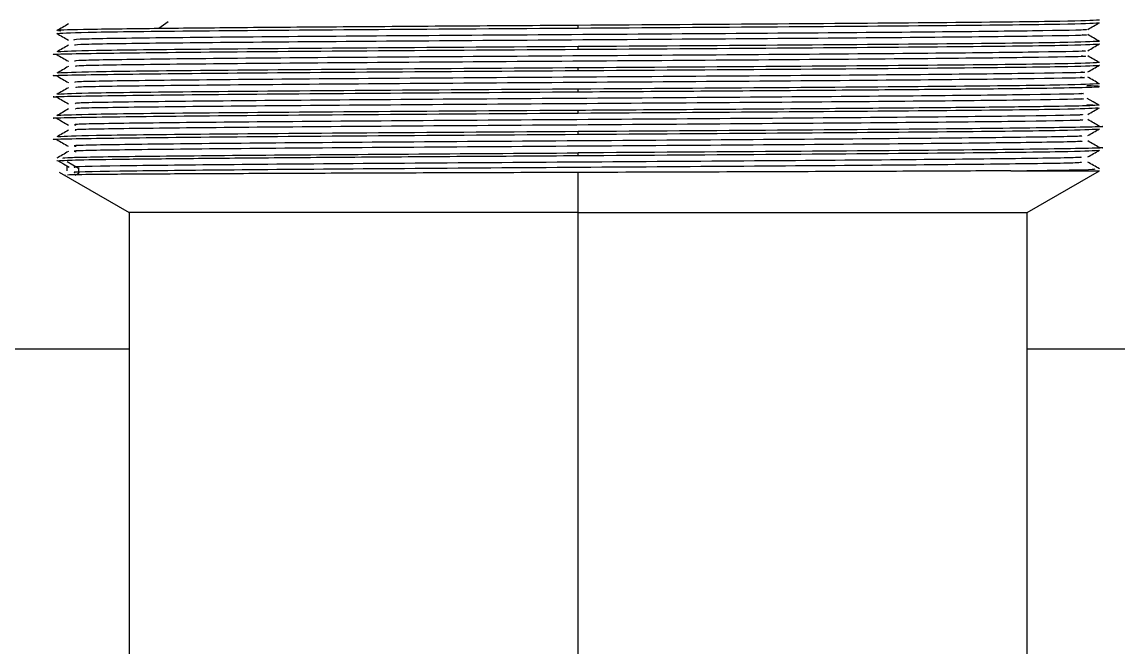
# Model space of a CAD drawing. Header units: millimetres. Extents: x 101 to 291, y 114 to 180.
# Drawn here: x 121.51 to 128.16, y 172.39 to 176.19 of the extents above; entities that cross this region are included whole.
import ezdxf

# ---------------------------------------------------------------- set-up
doc = ezdxf.new("R2010")
doc.units = ezdxf.units.MM

msp = doc.modelspace()

# ---------------------------------------------------------------- linework, layer by layer
at = {"color": 7, "linetype": 'Continuous', "lineweight": 25}
for p, q in [((122.3952, 176.1871), (122.3391, 176.1468)), ((124.8836, 176.1499), (124.8836, 176.166)), ((124.8836, 176.0209), (124.8836, 176.037)), ((124.8836, 175.8919), (124.8836, 175.908)), ((124.8836, 175.7629), (124.8836, 175.779)), ((124.8836, 175.6339), (124.8836, 175.65)), ((127.9718, 175.6867), (128.0454, 175.6822)), ((124.8836, 175.5049), (124.8836, 175.521)), ((124.8836, 175.3759), (124.8836, 175.392)), ((121.7561, 175.3415), (121.7208, 175.3441)), ((121.7824, 175.3395), (121.8508, 175.2992)), ((121.7824, 175.2831), (121.7824, 175.3119)), ((121.8508, 175.2992), (121.8508, 175.267)), ((121.735, 175.2745), (122.1586, 175.0299)), ((121.7658, 175.2572), (121.7723, 175.2569)), ((121.8508, 175.267), (121.8303, 175.2549)), ((124.8836, 175.0299), (124.8836, 175.2731)), ((127.5096, 175.2831), (128.0472, 175.2831)), ((127.6086, 175.0299), (128.0472, 175.2831)), ((122.1586, 175.0299), (122.1586, 172.1942)), ((124.8836, 175.0299), (122.1586, 175.0299)), ((124.8836, 175.0299), (127.6086, 175.0299)), ((124.8836, 172.1999), (124.8836, 175.0299)), ((127.6086, 172.1942), (127.6086, 175.0299)), ((122.1586, 174.1999), (111.6086, 174.1999)), ((138.1586, 174.1999), (127.6086, 174.1999))]:
    msp.add_line(p, q, dxfattribs=at)
at = {"color": 7, "linetype": 'Continuous', "lineweight": 25, "flags": 128}
for points in [[(128.0442, 175.6809), (128.0088, 175.7013), (127.9734, 175.7218)], [(121.7248, 175.3452), (121.7599, 175.3249), (121.7951, 175.3045)]]:
    msp.add_lwpolyline(points, dxfattribs=at)
at = {"color": 7, "linetype": 'Continuous', "lineweight": 25}
for points, knots in [([(121.7905, 176.1745), (121.7787, 176.1677), (121.755, 176.1541), (121.7314, 176.1404), (121.7196, 176.1336)], [0, 0, 0, 0, 0.5, 1, 1, 1, 1]), ([(128.0471, 176.1982), (127.9996, 176.1956), (127.9045, 176.1902), (127.1729, 176.1821), (126.1273, 176.1741), (125.2982, 176.1687), (124.8836, 176.166)], [0, 0, 0, 0, 0.24995, 0.499966, 0.749983, 1, 1, 1, 1]), ([(124.8836, 176.1499), (125.2982, 176.1526), (126.1273, 176.1579), (127.173, 176.166), (127.9045, 176.1741), (127.9996, 176.1794), (128.0471, 176.1821)], [0, 0, 0, 0, 0.250011, 0.500023, 0.750034, 1, 1, 1, 1]), ([(127.9767, 176.1414), (127.9885, 176.1482), (128.0121, 176.1618), (128.0358, 176.1755), (128.0476, 176.1823)], [0, 0, 0, 0, 0.4999997, 1, 1, 1, 1]), ([(121.7196, 176.1178), (121.7314, 176.111), (121.755, 176.0974), (121.7787, 176.0837), (121.7905, 176.0769)], [0, 0, 0, 0, 0.5, 1, 1, 1, 1]), ([(121.7201, 176.1176), (121.7677, 176.1203), (121.8628, 176.1257), (122.5943, 176.1337), (123.64, 176.1418), (124.4691, 176.1472), (124.8836, 176.1499)], [0, 0, 0, 0, 0.24995, 0.499966, 0.749983, 1, 1, 1, 1]), ([(122.3391, 176.1468), (122.1882, 176.1449), (121.8866, 176.1411), (121.7079, 176.1368), (121.7384, 176.1343), (121.7455, 176.1338)], [0, 0, 0, 0, 0.433754, 0.867507, 1, 1, 1, 1]), ([(127.9497, 176.1416), (127.9576, 176.1411), (128.0103, 176.1383), (127.7404, 176.1331), (127.1475, 176.1259), (126.2462, 176.1187), (125.1884, 176.1115), (124.092, 176.1044), (123.0893, 176.0972), (122.3155, 176.09), (121.8457, 176.0833), (121.8286, 176.079), (121.8211, 176.0771)], [0, 0, 0, 0, 0.019677, 0.131152, 0.242626, 0.3541, 0.465573, 0.577046, 0.688518, 0.79999, 0.911461, 1, 1, 1, 1]), ([(127.9425, 176.1098), (127.954, 176.1092), (128.0127, 176.1062), (127.7428, 176.1008), (127.1469, 176.0936), (126.2464, 176.0864), (125.1883, 176.0793), (124.0921, 176.0721), (123.089, 176.0649), (122.3164, 176.0577), (121.8535, 176.0512), (121.8352, 176.047), (121.8275, 176.0453)], [0, 0, 0, 0, 0.027058, 0.138532, 0.250006, 0.361479, 0.472951, 0.584423, 0.695894, 0.807365, 0.918836, 1, 1, 1, 1]), ([(128.0475, 176.0691), (128.0357, 176.0759), (128.0121, 176.0895), (127.9884, 176.1032), (127.9766, 176.11)], [0, 0, 0, 0, 0.5, 1, 1, 1, 1]), ([(121.7905, 176.0455), (121.7787, 176.0387), (121.7551, 176.0251), (121.7314, 176.0114), (121.7196, 176.0046)], [0, 0, 0, 0, 0.5, 1, 1, 1, 1]), ([(124.8836, 176.037), (124.469, 176.0343), (123.6399, 176.0289), (122.5947, 176.0209), (121.8689, 176.0129), (121.7743, 176.0076), (121.7278, 176.005)], [0, 0, 0, 0, 0.252026, 0.504052, 0.756077, 1, 1, 1, 1]), ([(128.0471, 176.0692), (127.9996, 176.0666), (127.9045, 176.0612), (127.1729, 176.0531), (126.1273, 176.0451), (125.2982, 176.0397), (124.8836, 176.037)], [0, 0, 0, 0, 0.24995, 0.499966, 0.749983, 1, 1, 1, 1]), ([(124.8836, 176.0209), (125.2982, 176.0236), (126.1273, 176.0289), (127.173, 176.037), (127.9045, 176.0451), (127.9996, 176.0504), (128.0471, 176.0531)], [0, 0, 0, 0, 0.250011, 0.500023, 0.750034, 1, 1, 1, 1]), ([(127.9768, 176.0124), (127.9886, 176.0192), (128.0123, 176.0329), (128.0359, 176.0465), (128.0477, 176.0533)], [0, 0, 0, 0, 0.5, 1, 1, 1, 1]), ([(121.7266, 175.9884), (121.7244, 175.9885), (121.6399, 175.9912), (121.9202, 175.9967), (122.5789, 176.0047), (123.6438, 176.0128), (124.4703, 176.0182), (124.8836, 176.0209)], [0, 0, 0, 0, 0.006772, 0.255079, 0.503386, 0.751693, 1, 1, 1, 1]), ([(121.7197, 175.9888), (121.7315, 175.982), (121.7551, 175.9684), (121.7787, 175.9547), (121.7906, 175.9479)], [0, 0, 0, 0, 0.5, 1, 1, 1, 1]), ([(127.9433, 176.0126), (127.9527, 176.012), (128.0022, 176.0091), (127.717, 176.0037), (127.1041, 175.9965), (126.1913, 175.9893), (125.1278, 175.9821), (124.0333, 175.975), (123.0393, 175.9678), (122.2815, 175.9606), (121.8349, 175.954), (121.829, 175.9498), (121.8265, 175.9481)], [0, 0, 0, 0, 0.026122, 0.137553, 0.248984, 0.360415, 0.471847, 0.583278, 0.694709, 0.806139, 0.917568, 1, 1, 1, 1]), ([(127.9375, 175.9808), (127.9502, 175.9801), (128.0052, 175.9769), (127.7191, 175.9714), (127.1036, 175.9642), (126.1915, 175.9571), (125.1277, 175.9499), (124.0334, 175.9427), (123.039, 175.9355), (122.2825, 175.9283), (121.8422, 175.9219), (121.8346, 175.9179), (121.8316, 175.9163)], [0, 0, 0, 0, 0.033477, 0.144905, 0.256334, 0.367763, 0.479193, 0.590622, 0.70205, 0.813478, 0.924905, 1, 1, 1, 1]), ([(128.0476, 175.9401), (128.0358, 175.9469), (128.0121, 175.9606), (127.9885, 175.9742), (127.9767, 175.981)], [0, 0, 0, 0, 0.5, 1, 1, 1, 1]), ([(121.7262, 175.8594), (121.7241, 175.8595), (121.6399, 175.8622), (121.9203, 175.8677), (122.5789, 175.8757), (123.6438, 175.8838), (124.4704, 175.8892), (124.8836, 175.8919)], [0, 0, 0, 0, 0.006355, 0.254767, 0.503178, 0.751589, 1, 1, 1, 1]), ([(121.7906, 175.9165), (121.7788, 175.9097), (121.7552, 175.896), (121.7315, 175.8824), (121.7197, 175.8756)], [0, 0, 0, 0, 0.5, 1, 1, 1, 1]), ([(124.8836, 175.908), (124.469, 175.9053), (123.6399, 175.8999), (122.5947, 175.8919), (121.8686, 175.8839), (121.774, 175.8786), (121.7275, 175.876)], [0, 0, 0, 0, 0.251947, 0.503894, 0.755842, 1, 1, 1, 1]), ([(128.0471, 175.9402), (127.9996, 175.9376), (127.9045, 175.9322), (127.1729, 175.9241), (126.1273, 175.9161), (125.2982, 175.9107), (124.8836, 175.908)], [0, 0, 0, 0, 0.24995, 0.499966, 0.749983, 1, 1, 1, 1]), ([(124.8836, 175.8919), (125.2982, 175.8946), (126.1273, 175.8999), (127.173, 175.908), (127.9045, 175.9161), (127.9996, 175.9214), (128.0471, 175.9241)], [0, 0, 0, 0, 0.250011, 0.500023, 0.750034, 1, 1, 1, 1]), ([(127.9768, 175.8834), (127.9886, 175.8902), (128.0123, 175.9039), (128.0359, 175.9175), (128.0477, 175.9243)], [0, 0, 0, 0, 0.5, 1, 1, 1, 1]), ([(121.7196, 175.8598), (121.7314, 175.853), (121.755, 175.8394), (121.7786, 175.8257), (121.7905, 175.8189)], [0, 0, 0, 0, 0.5, 1, 1, 1, 1]), ([(127.9382, 175.8836), (127.9483, 175.8829), (127.9935, 175.8798), (127.692, 175.8743), (127.0598, 175.8671), (126.1358, 175.8599), (125.0671, 175.8528), (123.975, 175.8456), (122.99, 175.8384), (122.2487, 175.8312), (121.8249, 175.8248), (121.8293, 175.8207), (121.831, 175.8191)], [0, 0, 0, 0, 0.032269, 0.143726, 0.255182, 0.36664, 0.478098, 0.589556, 0.701016, 0.812476, 0.923936, 1, 1, 1, 1]), ([(127.9338, 175.8518), (127.9469, 175.8509), (127.9972, 175.8477), (127.6939, 175.842), (127.0593, 175.8348), (126.136, 175.8277), (125.067, 175.8205), (123.9751, 175.8133), (122.9897, 175.8061), (122.2498, 175.7989), (121.8317, 175.7926), (121.8339, 175.7888), (121.8347, 175.7873)], [0, 0, 0, 0, 0.0395777, 0.1510318, 0.2624862, 0.3739412, 0.4853968, 0.596853, 0.70831, 0.8197677, 0.931226, 1, 1, 1, 1]), ([(128.0477, 175.8111), (128.0358, 175.8179), (128.0122, 175.8316), (127.9886, 175.8452), (127.9767, 175.852)], [0, 0, 0, 0, 0.5000003, 1, 1, 1, 1]), ([(121.7267, 175.7304), (121.7244, 175.7305), (121.6399, 175.7332), (121.9202, 175.7387), (122.579, 175.7467), (123.6438, 175.7548), (124.4703, 175.7602), (124.8836, 175.7629)], [0, 0, 0, 0, 0.006836, 0.255127, 0.503418, 0.751709, 1, 1, 1, 1]), ([(121.7906, 175.7875), (121.7788, 175.7807), (121.7551, 175.7671), (121.7315, 175.7534), (121.7197, 175.7466)], [0, 0, 0, 0, 0.5, 1, 1, 1, 1]), ([(124.8836, 175.779), (124.469, 175.7763), (123.6399, 175.7709), (122.5947, 175.7629), (121.8689, 175.7549), (121.7743, 175.7496), (121.7278, 175.747)], [0, 0, 0, 0, 0.252028, 0.504056, 0.756084, 1, 1, 1, 1]), ([(128.0471, 175.8112), (127.9996, 175.8086), (127.9045, 175.8032), (127.1729, 175.7951), (126.1273, 175.7871), (125.2982, 175.7817), (124.8836, 175.779)], [0, 0, 0, 0, 0.24995, 0.499966, 0.749983, 1, 1, 1, 1]), ([(121.7197, 175.7308), (121.7314, 175.724), (121.7549, 175.7105), (121.7784, 175.6969), (121.7901, 175.6901)], [0, 0, 0, 0, 0.5, 1, 1, 1, 1]), ([(127.9403, 175.7537), (127.946, 175.7532), (127.9773, 175.7502), (127.6621, 175.7449), (127.0159, 175.7377), (126.0796, 175.7305), (125.0063, 175.7234), (123.9169, 175.7162), (122.9414, 175.709), (122.2168, 175.7018), (121.8148, 175.6955), (121.8288, 175.6916), (121.8342, 175.6901)], [0, 0, 0, 0, 0.024759, 0.137776, 0.250793, 0.363812, 0.476831, 0.58985, 0.702869, 0.815887, 0.928906, 1, 1, 1, 1]), ([(127.9396, 175.7215), (127.9458, 175.721), (127.9783, 175.718), (127.6627, 175.7126), (127.0158, 175.7055), (126.0797, 175.6983), (125.0063, 175.6911), (123.917, 175.6839), (122.941, 175.6767), (122.2179, 175.6695), (121.821, 175.6634), (121.8324, 175.6596), (121.8365, 175.6583)], [0, 0, 0, 0, 0.026726, 0.140369, 0.254014, 0.367659, 0.481304, 0.59495, 0.708596, 0.822241, 0.935886, 1, 1, 1, 1]), ([(121.7264, 175.6014), (121.7242, 175.6015), (121.6399, 175.6042), (121.9203, 175.6097), (122.5789, 175.6177), (123.6438, 175.6258), (124.4704, 175.6312), (124.8836, 175.6339)], [0, 0, 0, 0, 0.006565, 0.254924, 0.503283, 0.751641, 1, 1, 1, 1]), ([(121.7906, 175.6585), (121.7788, 175.6517), (121.7552, 175.6381), (121.7315, 175.6244), (121.7197, 175.6176)], [0, 0, 0, 0, 0.4999997, 1, 1, 1, 1]), ([(124.8836, 175.65), (124.469, 175.6473), (123.6399, 175.6419), (122.5947, 175.6339), (121.8684, 175.6259), (121.7738, 175.6206), (121.7272, 175.618)], [0, 0, 0, 0, 0.251876, 0.503752, 0.755628, 1, 1, 1, 1]), ([(128.0312, 175.6813), (128.017, 175.68), (127.9853, 175.6773), (127.7499, 175.673), (127.3728, 175.6684), (126.867, 175.6638), (126.2637, 175.6592), (125.5912, 175.6546), (125.1195, 175.6515), (124.8836, 175.65)], [0, 0, 0, 0, 0.1183888, 0.265324, 0.4122592, 0.5591944, 0.7061296, 0.8530648, 1, 1, 1, 1]), ([(124.8836, 175.6339), (125.2982, 175.6366), (126.1273, 175.6419), (127.1726, 175.65), (127.8994, 175.658), (127.994, 175.6633), (128.0407, 175.6659)], [0, 0, 0, 0, 0.2517, 0.5034, 0.7551, 1, 1, 1, 1]), ([(127.9772, 175.6256), (127.989, 175.6324), (128.0124, 175.646), (128.0359, 175.6595), (128.0477, 175.6663)], [0, 0, 0, 0, 0.5, 1, 1, 1, 1]), ([(121.7196, 175.6018), (121.7314, 175.595), (121.7548, 175.5815), (121.7783, 175.5679), (121.7901, 175.5611)], [0, 0, 0, 0, 0.5, 1, 1, 1, 1]), ([(127.9317, 175.6256), (127.9414, 175.6246), (127.9756, 175.6213), (127.6386, 175.6155), (126.9691, 175.6083), (126.0235, 175.6012), (124.9454, 175.594), (123.8594, 175.5868), (122.8935, 175.5796), (122.1861, 175.5724), (121.8055, 175.5662), (121.8281, 175.5625), (121.8364, 175.5611)], [0, 0, 0, 0, 0.0444993, 0.1559604, 0.2674217, 0.3788832, 0.4903451, 0.6018075, 0.7132706, 0.8247343, 0.9361988, 1, 1, 1, 1]), ([(127.93, 175.5938), (127.9421, 175.5927), (127.9803, 175.5891), (127.6402, 175.5832), (126.9687, 175.5761), (126.0236, 175.5689), (124.9453, 175.5617), (123.8595, 175.5545), (122.8931, 175.5473), (122.1874, 175.5401), (121.8111, 175.5341), (121.8307, 175.5305), (121.8374, 175.5293)], [0, 0, 0, 0, 0.051694, 0.163151, 0.274609, 0.386067, 0.497525, 0.608984, 0.720444, 0.831904, 0.943365, 1, 1, 1, 1]), ([(128.0477, 175.5531), (128.0358, 175.5599), (128.0122, 175.5736), (127.9886, 175.5872), (127.9768, 175.594)], [0, 0, 0, 0, 0.5, 1, 1, 1, 1]), ([(121.7269, 175.4724), (121.7246, 175.4725), (121.6399, 175.4752), (121.9201, 175.4807), (122.579, 175.4887), (123.6438, 175.4968), (124.4703, 175.5022), (124.8836, 175.5049)], [0, 0, 0, 0, 0.007068, 0.255301, 0.503534, 0.751767, 1, 1, 1, 1]), ([(121.7906, 175.5295), (121.7788, 175.5227), (121.7551, 175.5091), (121.7315, 175.4954), (121.7197, 175.4886)], [0, 0, 0, 0, 0.5, 1, 1, 1, 1]), ([(124.8836, 175.521), (124.469, 175.5183), (123.6399, 175.5129), (122.5947, 175.5049), (121.8685, 175.4969), (121.7739, 175.4916), (121.7274, 175.489)], [0, 0, 0, 0, 0.25191, 0.503821, 0.755731, 1, 1, 1, 1]), ([(127.9302, 175.4966), (127.9388, 175.4955), (127.9662, 175.492), (127.6102, 175.4861), (126.9226, 175.4789), (125.9666, 175.4718), (124.8845, 175.4646), (123.8021, 175.4574), (122.8464, 175.4502), (122.1565, 175.443), (121.7962, 175.437), (121.8269, 175.4333), (121.8374, 175.4321)], [0, 0, 0, 0, 0.050454, 0.161916, 0.273377, 0.384838, 0.496298, 0.607757, 0.719216, 0.830675, 0.942133, 1, 1, 1, 1]), ([(128.04, 175.5535), (128.0424, 175.5534), (128.1273, 175.5506), (127.8472, 175.5452), (127.1882, 175.5371), (126.1234, 175.5291), (125.2969, 175.5237), (124.8836, 175.521)], [0, 0, 0, 0, 0.007444, 0.255583, 0.503722, 0.751861, 1, 1, 1, 1]), ([(124.8836, 175.5049), (125.2982, 175.5076), (126.1274, 175.5129), (127.1725, 175.521), (127.899, 175.529), (127.9936, 175.5343), (128.0402, 175.5369)], [0, 0, 0, 0, 0.251818, 0.503636, 0.755455, 1, 1, 1, 1]), ([(127.9771, 175.4966), (127.9888, 175.5034), (128.0123, 175.5169), (128.0358, 175.5305), (128.0475, 175.5373)], [0, 0, 0, 0, 0.5, 1, 1, 1, 1]), ([(121.7196, 175.4728), (121.7313, 175.466), (121.7548, 175.4525), (121.7783, 175.4389), (121.79, 175.4321)], [0, 0, 0, 0, 0.5000003, 1, 1, 1, 1]), ([(127.93, 175.4648), (127.9405, 175.4635), (127.9714, 175.4599), (127.6117, 175.4538), (126.9223, 175.4467), (125.9668, 175.4395), (124.8845, 175.4323), (123.8022, 175.4251), (122.8461, 175.4179), (122.1571, 175.4107), (121.7988, 175.4048), (121.8277, 175.4012), (121.8372, 175.4)], [0, 0, 0, 0, 0.0573892, 0.1684591, 0.2795284, 0.3905969, 0.5016648, 0.6127322, 0.7237992, 0.834866, 0.9459326, 1, 1, 1, 1]), ([(128.0476, 175.4241), (128.0358, 175.4309), (128.0121, 175.4445), (127.9885, 175.4582), (127.9767, 175.465)], [0, 0, 0, 0, 0.5, 1, 1, 1, 1]), ([(121.7904, 175.4005), (121.7786, 175.3937), (121.755, 175.38), (121.7314, 175.3664), (121.7196, 175.3596)], [0, 0, 0, 0, 0.5, 1, 1, 1, 1]), ([(121.7359, 175.3448), (121.7535, 175.3461), (121.7922, 175.3489), (122.0351, 175.3532), (122.4149, 175.3577), (122.9192, 175.3622), (123.5181, 175.3668), (124.1838, 175.3713), (124.6504, 175.3744), (124.8836, 175.3759)], [0, 0, 0, 0, 0.122418, 0.268682, 0.414946, 0.561209, 0.707473, 0.853736, 1, 1, 1, 1]), ([(121.7566, 175.36), (121.7617, 175.3616), (121.7742, 175.3655), (122.1899, 175.3716), (122.8984, 175.3784), (123.8355, 175.3852), (124.5342, 175.3897), (124.8836, 175.392)], [0, 0, 0, 0, 0.149125, 0.361843, 0.574562, 0.787281, 1, 1, 1, 1]), ([(127.9299, 175.3676), (127.9366, 175.3664), (127.9566, 175.3627), (127.5808, 175.3567), (126.8755, 175.3495), (125.9095, 175.3424), (124.8236, 175.3352), (123.7456, 175.328), (122.7984, 175.3208), (122.1332, 175.3136), (121.8012, 175.3082), (121.8267, 175.3052), (121.832, 175.3045)], [0, 0, 0, 0, 0.057971, 0.171969, 0.285966, 0.399964, 0.513962, 0.62796, 0.741957, 0.855954, 0.96995, 1, 1, 1, 1]), ([(128.0405, 175.4245), (128.0428, 175.4244), (128.1273, 175.4216), (127.8471, 175.4162), (127.1883, 175.4081), (126.1234, 175.4001), (125.2969, 175.3947), (124.8836, 175.392)], [0, 0, 0, 0, 0.0068731, 0.2551548, 0.5034365, 0.7517183, 1, 1, 1, 1]), ([(124.8836, 175.3759), (125.2982, 175.3786), (126.1274, 175.3839), (127.1725, 175.392), (127.8991, 175.4), (127.9937, 175.4053), (128.0403, 175.4079)], [0, 0, 0, 0, 0.251794, 0.503587, 0.755381, 1, 1, 1, 1]), ([(127.9771, 175.3676), (127.9888, 175.3744), (128.0123, 175.388), (128.0358, 175.4015), (128.0475, 175.4083)], [0, 0, 0, 0, 0.5, 1, 1, 1, 1]), ([(127.9309, 175.3358), (127.9393, 175.3344), (127.9623, 175.3306), (127.5821, 175.3245), (126.8752, 175.3173), (125.9096, 175.3101), (124.8235, 175.3029), (123.7457, 175.2957), (122.7982, 175.2885), (122.1336, 175.2813), (121.8022, 175.2759), (121.8267, 175.2729), (121.8316, 175.2724)], [0, 0, 0, 0, 0.064941, 0.178312, 0.291684, 0.405056, 0.518428, 0.6318, 0.745171, 0.858542, 0.971912, 1, 1, 1, 1]), ([(127.5096, 175.2831), (127.6838, 175.2854), (128.0007, 175.2895), (128.0149, 175.2936), (128.0213, 175.2955)], [0, 0, 0, 0, 0.549933, 1, 1, 1, 1]), ([(128.0475, 175.2951), (128.0357, 175.3019), (128.0121, 175.3155), (127.9885, 175.3292), (127.9767, 175.336)], [0, 0, 0, 0, 0.5, 1, 1, 1, 1]), ([(124.8836, 175.2731), (124.6519, 175.2723), (124.1887, 175.2708), (123.5291, 175.2685), (122.9374, 175.2662), (122.4407, 175.264), (122.0689, 175.2617), (121.8355, 175.2596), (121.8001, 175.2582), (121.7846, 175.2576)], [0, 0, 0, 0, 0.147937, 0.295689, 0.443256, 0.590637, 0.737834, 0.884846, 1, 1, 1, 1]), ([(127.5096, 175.2831), (127.3494, 175.2823), (127.0292, 175.2806), (126.3805, 175.2781), (125.6555, 175.2756), (125.1408, 175.2739), (124.8836, 175.2731)], [0, 0, 0, 0, 0.250517, 0.50069, 0.750517, 1, 1, 1, 1])]:
    msp.add_open_spline(points, degree=3, knots=knots, dxfattribs=at)
for points in [[(124.8836, 176.166), (124.6371, 176.1644), (124.1441, 176.1612), (123.4472, 176.1564), (122.8185, 176.1516), (122.4989, 176.1484), (122.3391, 176.1468)], [(124.8836, 175.7629), (125.1195, 175.7644), (125.5913, 175.7675), (126.2636, 175.7721), (126.8673, 175.7767), (127.3719, 175.7812), (127.7533, 175.7858), (127.9888, 175.7904), (128.0806, 175.795), (128.0081, 175.7981), (127.9718, 175.7996)]]:
    msp.add_open_spline(points, degree=3, dxfattribs=at)

doc.saveas('drawing.dxf')
